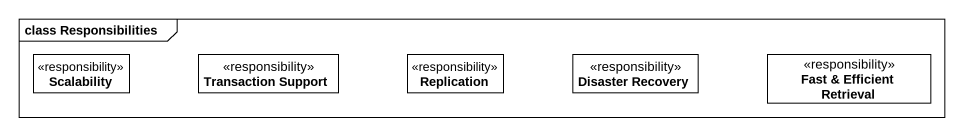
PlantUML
@startuml
mainframe class Responsibilities
hide circle
hide empty members
class Scalability <<responsibility>>
class "Transaction Support" as Transaction_Support <<responsibility>>
class Replication <<responsibility>>
class "Disaster Recovery" as Disaster_Recovery <<responsibility>>
class "Fast & Efficient Retrieval" as Fast_Efficient_Retrieval <<responsibility>>
@enduml
